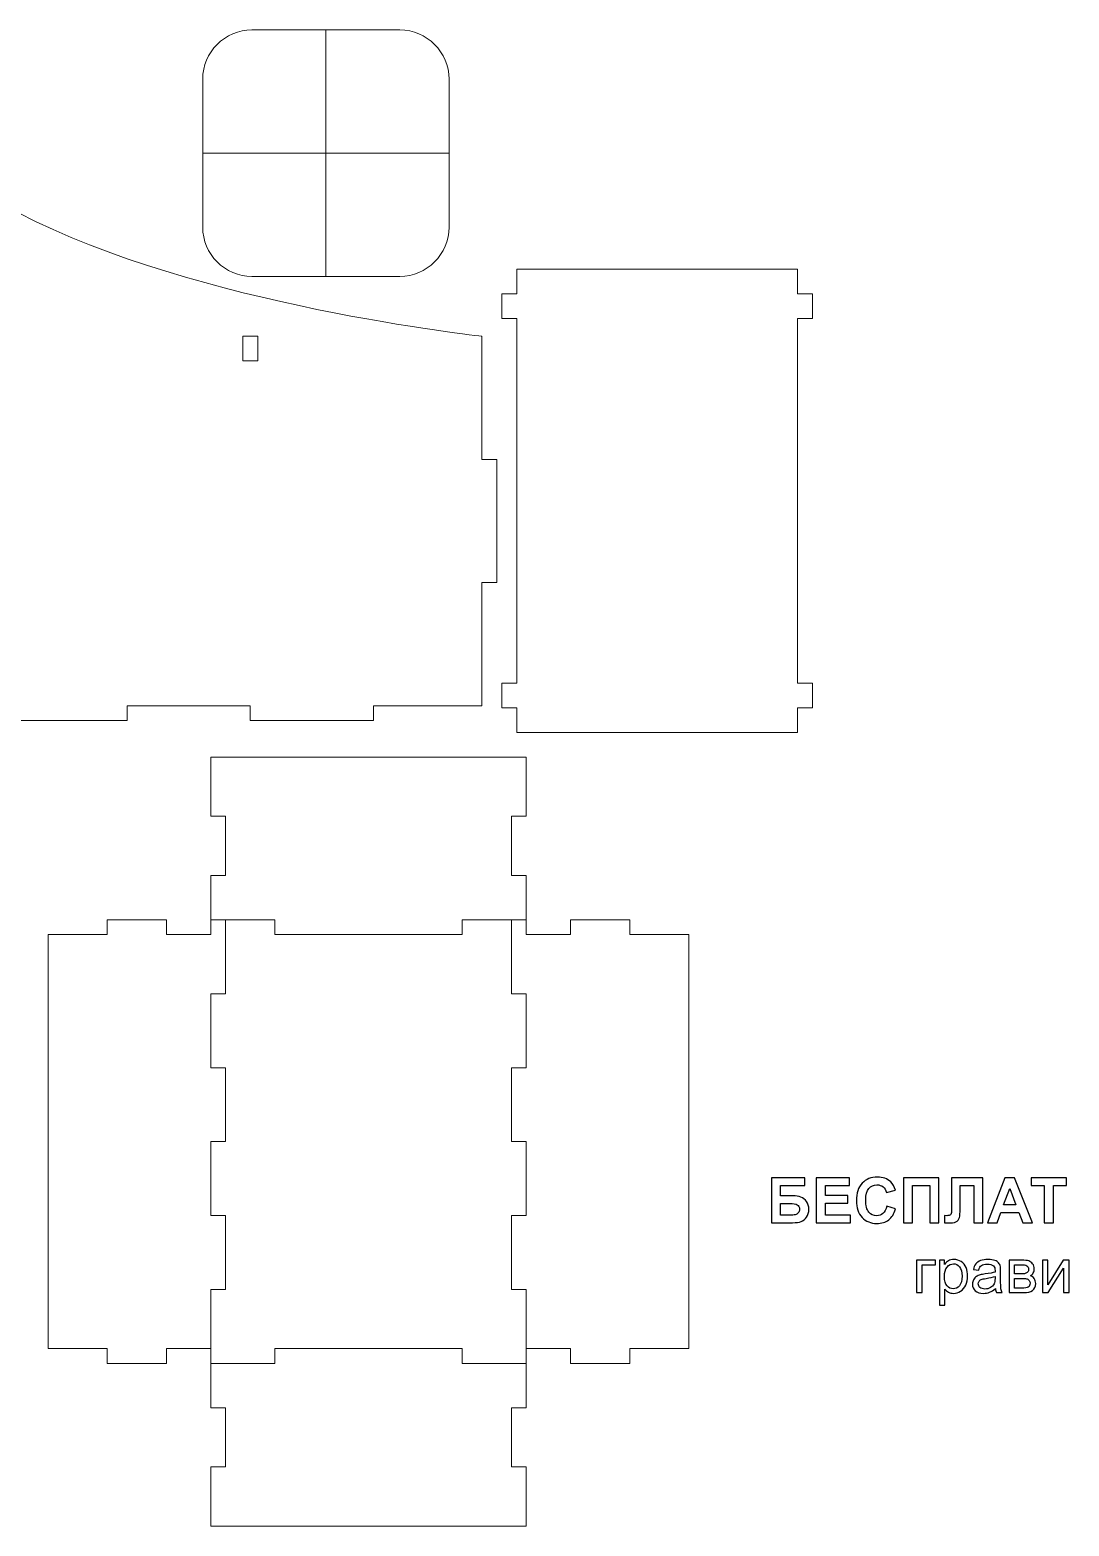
# Model space of a CAD drawing. Header units: centimetres. Extents: x 40 to 180, y 16 to 171.
# Drawn here: x 96.2 to 138.3, y 48.1 to 108.8 of the extents above; entities that cross this region are included whole.
import ezdxf

# ---------------------------------------------------------------- set-up
doc = ezdxf.new("R2010")
doc.units = ezdxf.units.CM
doc.header["$MEASUREMENT"] = 0
doc.layers.add('layer 1', color=7, linetype='Continuous')

msp = doc.modelspace()

# ---------------------------------------------------------------- linework, layer by layer
at = {"layer": 'layer 1', "color": 242, "lineweight": 20}
msp.add_lwpolyline([(104.81672, 95.33244), (105.41672, 95.33244), (105.41672, 96.33244), (104.81672, 96.33244), (104.81672, 95.33244)], close=True, dxfattribs=at)
for points, knots in [([(105.18418, 108.76091), (105.18418, 108.76091), (111.18419, 108.76091), (111.18419, 108.76091), (111.18419, 108.76091), (112.28419, 108.76091), (113.18419, 107.86091), (113.18419, 106.76091), (113.18419, 106.76091), (113.18419, 106.76091), (113.18419, 100.7609), (113.18419, 100.7609), (113.18419, 100.7609), (113.18419, 99.6609), (112.28419, 98.76091), (111.18419, 98.76091), (111.18419, 98.76091), (111.18419, 98.76091), (105.18418, 98.76091), (105.18418, 98.76091), (105.18418, 98.76091), (104.08418, 98.76091), (103.18419, 99.6609), (103.18419, 100.7609), (103.18419, 100.7609), (103.18419, 100.7609), (103.18419, 106.76091), (103.18419, 106.76091), (103.18419, 106.76091), (103.18419, 107.86091), (104.08418, 108.76091), (105.18418, 108.76091)], [0, 0, 0, 0, 0.11111111, 0.11111111, 0.11111111, 0.11111111, 0.22222222, 0.22222222, 0.22222222, 0.22222222, 0.33333333, 0.33333333, 0.33333333, 0.33333333, 0.44444444, 0.44444444, 0.44444444, 0.44444444, 0.55555556, 0.55555556, 0.55555556, 0.55555556, 0.66666667, 0.66666667, 0.66666667, 0.66666667, 0.77777778, 0.77777778, 0.77777778, 0.77777778, 1, 1, 1, 1]), ([(59.51672, 101.33244), (52.31268, 97.57123), (40.71674, 96.33246), (40.71674, 96.33246), (40.71674, 96.33246), (40.71674, 96.33246), (40.71674, 91.33242), (40.71674, 91.33242), (40.71674, 91.33242), (40.71674, 91.33242), (40.11674, 91.33244), (40.11674, 91.33244), (40.11674, 91.33244), (40.11674, 91.33244), (40.11672, 86.33242), (40.11672, 86.33242), (40.11672, 86.33242), (40.11672, 86.33242), (40.71674, 86.33242), (40.71674, 86.33242), (40.71674, 86.33242), (40.71674, 86.33242), (40.71672, 81.33266), (40.71672, 81.33266), (40.71672, 81.33266), (40.71672, 81.33266), (45.11672, 81.33266), (45.11672, 81.33266), (45.11672, 81.33266), (45.11672, 81.33266), (45.11672, 80.73242), (45.11672, 80.73242), (45.11672, 80.73242), (45.11672, 80.73242), (50.11672, 80.73242), (50.11672, 80.73242), (50.11672, 80.73242), (50.11672, 80.73242), (50.11672, 81.33266), (50.11672, 81.33266), (50.11672, 81.33266), (50.11672, 81.33266), (55.11672, 81.33244), (55.11672, 81.33244), (55.11672, 81.33244), (55.11672, 81.33244), (55.11672, 80.73242), (55.11672, 80.73242), (55.11672, 80.73242), (55.11672, 80.73242), (65.11674, 80.73242), (65.11674, 80.73242), (65.11674, 80.73242), (65.11674, 80.73242), (65.11674, 81.33266), (65.11674, 81.33266), (65.11674, 81.33266), (65.11674, 81.33266), (70.11674, 81.33266), (70.11674, 81.33266), (70.11674, 81.33266), (70.11674, 81.33266), (70.11674, 80.73242), (70.11674, 80.73242), (70.11674, 80.73242), (70.11674, 80.73242), (75.11672, 80.73242), (75.11672, 80.73242), (75.11672, 80.73242), (75.11672, 80.73242), (75.1167, 81.33266), (75.1167, 81.33266), (75.1167, 81.33266), (75.1167, 81.33266), (80.11672, 81.33266), (80.11672, 81.33266), (80.11672, 81.33266), (80.11672, 81.33266), (80.1167, 80.73242), (80.1167, 80.73242), (80.1167, 80.73242), (80.1167, 80.73242), (85.11672, 80.73242), (85.11672, 80.73242), (85.11672, 80.73242), (85.11672, 80.73242), (85.1167, 81.33266), (85.1167, 81.33266), (85.1167, 81.33266), (85.1167, 81.33266), (90.11672, 81.33266), (90.11672, 81.33266), (90.11672, 81.33266), (90.11672, 81.33266), (90.1167, 80.73242), (90.1167, 80.73242), (90.1167, 80.73242), (90.1167, 80.73242), (100.11672, 80.73242), (100.11672, 80.73242), (100.11672, 80.73242), (100.11672, 80.73242), (100.11672, 81.33266), (100.11672, 81.33266), (100.11672, 81.33266), (100.11672, 81.33266), (105.11672, 81.33266), (105.11672, 81.33266), (105.11672, 81.33266), (105.11672, 81.33266), (105.1167, 80.73242), (105.1167, 80.73242), (105.1167, 80.73242), (105.1167, 80.73242), (110.11674, 80.73242), (110.11674, 80.73242), (110.11674, 80.73242), (110.11674, 80.73242), (110.11672, 81.33266), (110.11672, 81.33266), (110.11672, 81.33266), (110.11672, 81.33266), (114.51672, 81.33266), (114.51672, 81.33266), (114.51672, 81.33266), (114.51672, 81.33266), (114.5167, 86.33242), (114.5167, 86.33242), (114.5167, 86.33242), (114.5167, 86.33242), (115.11674, 86.33242), (115.11674, 86.33242), (115.11674, 86.33242), (115.11674, 86.33242), (115.11674, 91.33244), (115.11674, 91.33244), (115.11674, 91.33244), (115.11674, 91.33244), (114.5167, 91.33242), (114.5167, 91.33242), (114.5167, 91.33242), (114.5167, 91.33242), (114.5167, 96.33246), (114.5167, 96.33246), (114.5167, 96.33246), (114.5167, 96.33246), (102.92118, 97.57367), (95.71643, 101.33258)], [0, 0, 0, 0, 0.02631579, 0.02631579, 0.02631579, 0.02631579, 0.05263158, 0.05263158, 0.05263158, 0.05263158, 0.07894737, 0.07894737, 0.07894737, 0.07894737, 0.10526316, 0.10526316, 0.10526316, 0.10526316, 0.13157895, 0.13157895, 0.13157895, 0.13157895, 0.15789474, 0.15789474, 0.15789474, 0.15789474, 0.18421053, 0.18421053, 0.18421053, 0.18421053, 0.21052632, 0.21052632, 0.21052632, 0.21052632, 0.23684211, 0.23684211, 0.23684211, 0.23684211, 0.26315789, 0.26315789, 0.26315789, 0.26315789, 0.28947368, 0.28947368, 0.28947368, 0.28947368, 0.31578947, 0.31578947, 0.31578947, 0.31578947, 0.34210526, 0.34210526, 0.34210526, 0.34210526, 0.36842105, 0.36842105, 0.36842105, 0.36842105, 0.39473684, 0.39473684, 0.39473684, 0.39473684, 0.42105263, 0.42105263, 0.42105263, 0.42105263, 0.44736842, 0.44736842, 0.44736842, 0.44736842, 0.47368421, 0.47368421, 0.47368421, 0.47368421, 0.5, 0.5, 0.5, 0.5, 0.52631579, 0.52631579, 0.52631579, 0.52631579, 0.55263158, 0.55263158, 0.55263158, 0.55263158, 0.57894737, 0.57894737, 0.57894737, 0.57894737, 0.60526316, 0.60526316, 0.60526316, 0.60526316, 0.63157895, 0.63157895, 0.63157895, 0.63157895, 0.65789474, 0.65789474, 0.65789474, 0.65789474, 0.68421053, 0.68421053, 0.68421053, 0.68421053, 0.71052632, 0.71052632, 0.71052632, 0.71052632, 0.73684211, 0.73684211, 0.73684211, 0.73684211, 0.76315789, 0.76315789, 0.76315789, 0.76315789, 0.78947368, 0.78947368, 0.78947368, 0.78947368, 0.81578947, 0.81578947, 0.81578947, 0.81578947, 0.84210526, 0.84210526, 0.84210526, 0.84210526, 0.86842105, 0.86842105, 0.86842105, 0.86842105, 0.89473684, 0.89473684, 0.89473684, 0.89473684, 0.92105263, 0.92105263, 0.92105263, 0.92105263, 0.94736842, 0.94736842, 0.94736842, 0.94736842, 1, 1, 1, 1]), ([(115.92844, 80.25395), (115.92844, 80.25395), (115.92844, 80.25395), (115.92844, 80.25395), (115.92844, 80.25395), (115.92844, 80.25395), (115.92846, 81.25399), (115.92846, 81.25399), (115.92846, 81.25399), (115.92846, 81.25399), (115.32844, 81.25399), (115.32844, 81.25399), (115.32844, 81.25399), (115.32844, 81.25399), (115.32844, 81.25399), (115.32844, 81.25399), (115.32844, 81.25399), (115.32844, 81.25399), (115.32844, 81.25399), (115.32844, 81.25399), (115.32844, 81.25399), (115.32844, 81.25399), (115.32844, 82.25399), (115.32844, 82.25399), (115.32844, 82.25399), (115.32844, 82.25399), (115.33844, 82.25399), (115.33844, 82.25399), (115.33844, 82.25399), (115.33844, 82.25399), (115.92846, 82.25399), (115.92846, 82.25399), (115.92846, 82.25399), (115.92846, 82.25399), (115.92846, 82.25399), (115.92846, 82.25399), (115.92846, 82.25399), (115.92846, 82.25399), (115.92846, 97.05397), (115.92846, 97.05397), (115.92846, 97.05397), (115.92846, 97.05397), (115.32844, 97.05397), (115.32844, 97.05397), (115.32844, 97.05397), (115.32844, 97.05397), (115.32844, 97.06397), (115.32844, 97.06397), (115.32844, 97.06397), (115.32844, 97.06397), (115.32844, 98.05397), (115.32844, 98.05397), (115.32844, 98.05397), (115.32844, 98.05397), (115.33844, 98.05397), (115.33844, 98.05397), (115.33844, 98.05397), (115.33844, 98.05397), (115.92846, 98.05397), (115.92846, 98.05397), (115.92846, 98.05397), (115.92846, 98.05397), (115.92846, 99.05395), (115.92846, 99.05395), (115.92846, 99.05395), (115.92846, 99.05395), (115.92846, 99.05397), (115.92846, 99.05397), (115.92846, 99.05397), (115.92846, 99.05397), (115.92846, 99.05395), (115.92846, 99.05395), (115.92846, 99.05395), (115.92846, 99.05395), (115.93846, 99.05395), (115.93846, 99.05395), (115.93846, 99.05395), (115.93846, 99.05395), (127.32858, 99.05395), (127.32858, 99.05395), (127.32858, 99.05395), (127.32858, 99.05395), (127.32858, 99.05395), (127.32858, 99.05395), (127.32858, 99.05395), (127.32858, 99.05395), (127.32858, 98.06397), (127.32858, 98.06397), (127.32858, 98.06397), (127.32858, 98.06397), (127.32858, 98.05397), (127.32858, 98.05397), (127.32858, 98.05397), (127.32858, 98.05397), (127.32858, 98.05397), (127.32858, 98.05397), (127.32858, 98.05397), (127.32858, 98.05397), (127.92846, 98.05397), (127.92846, 98.05397), (127.92846, 98.05397), (127.92846, 98.05397), (127.92846, 97.05397), (127.92846, 97.05397), (127.92846, 97.05397), (127.92846, 97.05397), (127.33858, 97.05397), (127.33858, 97.05397), (127.33858, 97.05397), (127.33858, 97.05397), (127.32858, 97.05397), (127.32858, 97.05397), (127.32858, 97.05397), (127.32858, 97.05397), (127.32858, 97.05397), (127.32858, 97.05397), (127.32858, 97.05397), (127.32858, 97.05397), (127.32858, 82.26399), (127.32858, 82.26399), (127.32858, 82.26399), (127.32858, 82.26399), (127.32858, 82.25399), (127.32858, 82.25399), (127.32858, 82.25399), (127.32858, 82.25399), (127.32858, 82.25399), (127.32858, 82.25399), (127.32858, 82.25399), (127.32858, 82.25399), (127.32858, 82.25399), (127.32858, 82.25399), (127.32858, 82.25399), (127.32858, 82.25399), (127.92846, 82.25399), (127.92846, 82.25399), (127.92846, 82.25399), (127.92846, 82.25399), (127.92846, 81.25399), (127.92846, 81.25399), (127.92846, 81.25399), (127.92846, 81.25399), (127.92846, 81.25399), (127.92846, 81.25399), (127.92846, 81.25399), (127.92846, 81.25399), (127.33858, 81.25399), (127.33858, 81.25399), (127.33858, 81.25399), (127.33858, 81.25399), (127.32858, 81.25399), (127.32858, 81.25399), (127.32858, 81.25399), (127.32858, 81.25399), (127.32858, 81.25399), (127.32858, 81.25399), (127.32858, 81.25399), (127.32858, 81.25399), (127.32858, 80.25395), (127.32858, 80.25395), (127.32858, 80.25395), (127.32858, 80.25395), (115.92846, 80.25395), (115.92846, 80.25395), (115.92846, 80.25395), (115.92846, 80.25395), (115.92844, 80.25395), (115.92844, 80.25395)], [0, 0, 0, 0, 0.02325581, 0.02325581, 0.02325581, 0.02325581, 0.04651163, 0.04651163, 0.04651163, 0.04651163, 0.06976744, 0.06976744, 0.06976744, 0.06976744, 0.09302326, 0.09302326, 0.09302326, 0.09302326, 0.11627907, 0.11627907, 0.11627907, 0.11627907, 0.13953488, 0.13953488, 0.13953488, 0.13953488, 0.1627907, 0.1627907, 0.1627907, 0.1627907, 0.18604651, 0.18604651, 0.18604651, 0.18604651, 0.20930233, 0.20930233, 0.20930233, 0.20930233, 0.23255814, 0.23255814, 0.23255814, 0.23255814, 0.25581395, 0.25581395, 0.25581395, 0.25581395, 0.27906977, 0.27906977, 0.27906977, 0.27906977, 0.30232558, 0.30232558, 0.30232558, 0.30232558, 0.3255814, 0.3255814, 0.3255814, 0.3255814, 0.34883721, 0.34883721, 0.34883721, 0.34883721, 0.37209302, 0.37209302, 0.37209302, 0.37209302, 0.39534884, 0.39534884, 0.39534884, 0.39534884, 0.41860465, 0.41860465, 0.41860465, 0.41860465, 0.44186047, 0.44186047, 0.44186047, 0.44186047, 0.46511628, 0.46511628, 0.46511628, 0.46511628, 0.48837209, 0.48837209, 0.48837209, 0.48837209, 0.51162791, 0.51162791, 0.51162791, 0.51162791, 0.53488372, 0.53488372, 0.53488372, 0.53488372, 0.55813953, 0.55813953, 0.55813953, 0.55813953, 0.58139535, 0.58139535, 0.58139535, 0.58139535, 0.60465116, 0.60465116, 0.60465116, 0.60465116, 0.62790698, 0.62790698, 0.62790698, 0.62790698, 0.65116279, 0.65116279, 0.65116279, 0.65116279, 0.6744186, 0.6744186, 0.6744186, 0.6744186, 0.69767442, 0.69767442, 0.69767442, 0.69767442, 0.72093023, 0.72093023, 0.72093023, 0.72093023, 0.74418605, 0.74418605, 0.74418605, 0.74418605, 0.76744186, 0.76744186, 0.76744186, 0.76744186, 0.79069767, 0.79069767, 0.79069767, 0.79069767, 0.81395349, 0.81395349, 0.81395349, 0.81395349, 0.8372093, 0.8372093, 0.8372093, 0.8372093, 0.86046512, 0.86046512, 0.86046512, 0.86046512, 0.88372093, 0.88372093, 0.88372093, 0.88372093, 0.90697674, 0.90697674, 0.90697674, 0.90697674, 0.93023256, 0.93023256, 0.93023256, 0.93023256, 0.95348837, 0.95348837, 0.95348837, 0.95348837, 1, 1, 1, 1]), ([(116.31337, 55.25021), (116.31337, 55.25021), (118.11335, 55.25021), (118.11335, 55.25021), (118.11335, 55.25021), (118.11335, 55.25021), (118.11335, 54.65017), (118.11335, 54.65017), (118.11335, 54.65017), (118.11335, 54.65017), (120.51337, 54.65017), (120.51337, 54.65017), (120.51337, 54.65017), (120.51337, 54.65017), (120.51335, 55.25021), (120.51335, 55.25021), (120.51335, 55.25021), (120.51335, 55.25021), (122.91337, 55.25021), (122.91337, 55.25021), (122.91337, 55.25021), (122.91337, 55.25021), (122.91335, 72.05019), (122.91335, 72.05019), (122.91335, 72.05019), (122.91335, 72.05019), (120.51335, 72.05019), (120.51335, 72.05019), (120.51335, 72.05019), (120.51335, 72.05019), (120.51337, 72.65021), (120.51337, 72.65021), (120.51337, 72.65021), (120.51337, 72.65021), (118.11335, 72.65021), (118.11335, 72.65021), (118.11335, 72.65021), (118.11335, 72.65021), (118.11335, 72.05019), (118.11335, 72.05019), (118.11335, 72.05019), (118.11335, 72.05019), (116.31337, 72.05019), (116.31337, 72.05019), (116.31337, 72.05019), (116.31337, 72.05019), (116.31339, 74.45019), (116.31339, 74.45019), (116.31339, 74.45019), (116.31339, 74.45019), (115.71335, 74.45017), (115.71335, 74.45017), (115.71335, 74.45017), (115.71335, 74.45017), (115.71335, 76.85019), (115.71335, 76.85019), (115.71335, 76.85019), (115.71335, 76.85019), (116.31339, 76.85019), (116.31339, 76.85019), (116.31339, 76.85019), (116.31339, 76.85019), (116.31339, 79.25019), (116.31339, 79.25019), (116.31339, 79.25019), (116.31339, 79.25019), (103.51335, 79.25017), (103.51335, 79.25017), (103.51335, 79.25017), (103.51335, 79.25017), (103.51335, 76.85019), (103.51335, 76.85019), (103.51335, 76.85019), (103.51335, 76.85019), (104.11339, 76.85019), (104.11339, 76.85019), (104.11339, 76.85019), (104.11339, 76.85019), (104.11339, 74.45017), (104.11339, 74.45017), (104.11339, 74.45017), (104.11339, 74.45017), (103.51335, 74.45019), (103.51335, 74.45019), (103.51335, 74.45019), (103.51335, 74.45019), (103.51337, 72.05019), (103.51337, 72.05019), (103.51337, 72.05019), (103.51337, 72.05019), (101.71335, 72.05019), (101.71335, 72.05019), (101.71335, 72.05019), (101.71335, 72.05019), (101.71337, 72.65021), (101.71337, 72.65021), (101.71337, 72.65021), (101.71337, 72.65021), (99.31339, 72.65021), (99.31339, 72.65021), (99.31339, 72.65021), (99.31339, 72.65021), (99.31339, 72.05019), (99.31339, 72.05019), (99.31339, 72.05019), (99.31339, 72.05019), (96.91339, 72.05019), (96.91339, 72.05019), (96.91339, 72.05019), (96.91339, 72.05019), (96.91337, 55.25021), (96.91337, 55.25021), (96.91337, 55.25021), (96.91337, 55.25021), (99.31339, 55.25021), (99.31339, 55.25021), (99.31339, 55.25021), (99.31339, 55.25021), (99.31337, 54.65017), (99.31337, 54.65017), (99.31337, 54.65017), (99.31337, 54.65017), (101.71335, 54.65017), (101.71335, 54.65017), (101.71335, 54.65017), (101.71335, 54.65017), (101.71335, 55.25021), (101.71335, 55.25021), (101.71335, 55.25021), (101.71335, 55.25021), (103.51337, 55.25021), (103.51337, 55.25021)], [0, 0, 0, 0, 0.02941176, 0.02941176, 0.02941176, 0.02941176, 0.05882353, 0.05882353, 0.05882353, 0.05882353, 0.08823529, 0.08823529, 0.08823529, 0.08823529, 0.11764706, 0.11764706, 0.11764706, 0.11764706, 0.14705882, 0.14705882, 0.14705882, 0.14705882, 0.17647059, 0.17647059, 0.17647059, 0.17647059, 0.20588235, 0.20588235, 0.20588235, 0.20588235, 0.23529412, 0.23529412, 0.23529412, 0.23529412, 0.26470588, 0.26470588, 0.26470588, 0.26470588, 0.29411765, 0.29411765, 0.29411765, 0.29411765, 0.32352941, 0.32352941, 0.32352941, 0.32352941, 0.35294118, 0.35294118, 0.35294118, 0.35294118, 0.38235294, 0.38235294, 0.38235294, 0.38235294, 0.41176471, 0.41176471, 0.41176471, 0.41176471, 0.44117647, 0.44117647, 0.44117647, 0.44117647, 0.47058824, 0.47058824, 0.47058824, 0.47058824, 0.5, 0.5, 0.5, 0.5, 0.52941176, 0.52941176, 0.52941176, 0.52941176, 0.55882353, 0.55882353, 0.55882353, 0.55882353, 0.58823529, 0.58823529, 0.58823529, 0.58823529, 0.61764706, 0.61764706, 0.61764706, 0.61764706, 0.64705882, 0.64705882, 0.64705882, 0.64705882, 0.67647059, 0.67647059, 0.67647059, 0.67647059, 0.70588235, 0.70588235, 0.70588235, 0.70588235, 0.73529412, 0.73529412, 0.73529412, 0.73529412, 0.76470588, 0.76470588, 0.76470588, 0.76470588, 0.79411765, 0.79411765, 0.79411765, 0.79411765, 0.82352941, 0.82352941, 0.82352941, 0.82352941, 0.85294118, 0.85294118, 0.85294118, 0.85294118, 0.88235294, 0.88235294, 0.88235294, 0.88235294, 0.91176471, 0.91176471, 0.91176471, 0.91176471, 0.94117647, 0.94117647, 0.94117647, 0.94117647, 1, 1, 1, 1]), ([(103.51335, 72.65019), (103.51335, 72.65019), (106.11335, 72.65021), (106.11335, 72.65021), (106.11335, 72.65021), (106.11335, 72.65021), (106.11335, 72.05019), (106.11335, 72.05019), (106.11335, 72.05019), (106.11335, 72.05019), (113.71335, 72.05019), (113.71335, 72.05019), (113.71335, 72.05019), (113.71335, 72.05019), (113.71337, 72.65021), (113.71337, 72.65021), (113.71337, 72.65021), (113.71337, 72.65021), (116.31339, 72.65019), (116.31339, 72.65019)], [0, 0, 0, 0, 0.16666667, 0.16666667, 0.16666667, 0.16666667, 0.33333333, 0.33333333, 0.33333333, 0.33333333, 0.5, 0.5, 0.5, 0.5, 0.66666667, 0.66666667, 0.66666667, 0.66666667, 1, 1, 1, 1]), ([(115.71337, 72.65019), (115.71337, 72.65019), (115.71335, 72.05019), (115.71335, 72.05019), (115.71335, 72.05019), (115.71335, 72.05019), (115.71335, 69.65019), (115.71335, 69.65019), (115.71335, 69.65019), (115.71335, 69.65019), (116.31339, 69.65019), (116.31339, 69.65019), (116.31339, 69.65019), (116.31339, 69.65019), (116.31339, 66.65017), (116.31339, 66.65017), (116.31339, 66.65017), (116.31339, 66.65017), (115.71335, 66.65017), (115.71335, 66.65017), (115.71335, 66.65017), (115.71335, 66.65017), (115.71335, 63.65017), (115.71335, 63.65017), (115.71335, 63.65017), (115.71335, 63.65017), (116.31339, 63.65019), (116.31339, 63.65019), (116.31339, 63.65019), (116.31339, 63.65019), (116.31339, 60.65021), (116.31339, 60.65021), (116.31339, 60.65021), (116.31339, 60.65021), (115.71335, 60.65021), (115.71335, 60.65021), (115.71335, 60.65021), (115.71335, 60.65021), (115.71335, 57.65021), (115.71335, 57.65021), (115.71335, 57.65021), (115.71335, 57.65021), (116.31339, 57.65021), (116.31339, 57.65021), (116.31339, 57.65021), (116.31339, 57.65021), (116.31339, 52.85021), (116.31339, 52.85021), (116.31339, 52.85021), (116.31339, 52.85021), (115.71335, 52.85021), (115.71335, 52.85021), (115.71335, 52.85021), (115.71335, 52.85021), (115.71335, 50.45021), (115.71335, 50.45021), (115.71335, 50.45021), (115.71335, 50.45021), (116.31339, 50.45021), (116.31339, 50.45021), (116.31339, 50.45021), (116.31339, 50.45021), (116.31339, 48.05021), (116.31339, 48.05021), (116.31339, 48.05021), (116.31339, 48.05021), (103.51335, 48.05019), (103.51335, 48.05019), (103.51335, 48.05019), (103.51335, 48.05019), (103.51335, 50.45021), (103.51335, 50.45021), (103.51335, 50.45021), (103.51335, 50.45021), (104.11339, 50.45019), (104.11339, 50.45019), (104.11339, 50.45019), (104.11339, 50.45019), (104.11339, 52.85021), (104.11339, 52.85021), (104.11339, 52.85021), (104.11339, 52.85021), (103.51335, 52.85019), (103.51335, 52.85019), (103.51335, 52.85019), (103.51335, 52.85019), (103.51335, 57.65021), (103.51335, 57.65021), (103.51335, 57.65021), (103.51335, 57.65021), (104.11339, 57.65019), (104.11339, 57.65019), (104.11339, 57.65019), (104.11339, 57.65019), (104.11339, 60.65021), (104.11339, 60.65021), (104.11339, 60.65021), (104.11339, 60.65021), (103.51335, 60.65019), (103.51335, 60.65019), (103.51335, 60.65019), (103.51335, 60.65019), (103.51335, 63.65017), (103.51335, 63.65017), (103.51335, 63.65017), (103.51335, 63.65017), (104.11339, 63.65017), (104.11339, 63.65017), (104.11339, 63.65017), (104.11339, 63.65017), (104.11339, 66.65017), (104.11339, 66.65017), (104.11339, 66.65017), (104.11339, 66.65017), (103.51335, 66.65017), (103.51335, 66.65017), (103.51335, 66.65017), (103.51335, 66.65017), (103.51335, 69.65019), (103.51335, 69.65019), (103.51335, 69.65019), (103.51335, 69.65019), (104.11339, 69.65019), (104.11339, 69.65019), (104.11339, 69.65019), (104.11339, 69.65019), (104.11339, 72.05019), (104.11339, 72.05019), (104.11339, 72.05019), (104.11339, 72.05019), (104.11337, 72.65019), (104.11337, 72.65019)], [0, 0, 0, 0, 0.02941176, 0.02941176, 0.02941176, 0.02941176, 0.05882353, 0.05882353, 0.05882353, 0.05882353, 0.08823529, 0.08823529, 0.08823529, 0.08823529, 0.11764706, 0.11764706, 0.11764706, 0.11764706, 0.14705882, 0.14705882, 0.14705882, 0.14705882, 0.17647059, 0.17647059, 0.17647059, 0.17647059, 0.20588235, 0.20588235, 0.20588235, 0.20588235, 0.23529412, 0.23529412, 0.23529412, 0.23529412, 0.26470588, 0.26470588, 0.26470588, 0.26470588, 0.29411765, 0.29411765, 0.29411765, 0.29411765, 0.32352941, 0.32352941, 0.32352941, 0.32352941, 0.35294118, 0.35294118, 0.35294118, 0.35294118, 0.38235294, 0.38235294, 0.38235294, 0.38235294, 0.41176471, 0.41176471, 0.41176471, 0.41176471, 0.44117647, 0.44117647, 0.44117647, 0.44117647, 0.47058824, 0.47058824, 0.47058824, 0.47058824, 0.5, 0.5, 0.5, 0.5, 0.52941176, 0.52941176, 0.52941176, 0.52941176, 0.55882353, 0.55882353, 0.55882353, 0.55882353, 0.58823529, 0.58823529, 0.58823529, 0.58823529, 0.61764706, 0.61764706, 0.61764706, 0.61764706, 0.64705882, 0.64705882, 0.64705882, 0.64705882, 0.67647059, 0.67647059, 0.67647059, 0.67647059, 0.70588235, 0.70588235, 0.70588235, 0.70588235, 0.73529412, 0.73529412, 0.73529412, 0.73529412, 0.76470588, 0.76470588, 0.76470588, 0.76470588, 0.79411765, 0.79411765, 0.79411765, 0.79411765, 0.82352941, 0.82352941, 0.82352941, 0.82352941, 0.85294118, 0.85294118, 0.85294118, 0.85294118, 0.88235294, 0.88235294, 0.88235294, 0.88235294, 0.91176471, 0.91176471, 0.91176471, 0.91176471, 0.94117647, 0.94117647, 0.94117647, 0.94117647, 1, 1, 1, 1]), ([(103.51335, 54.65017), (103.51335, 54.65017), (106.11337, 54.65017), (106.11337, 54.65017), (106.11337, 54.65017), (106.11337, 54.65017), (106.11335, 55.25021), (106.11335, 55.25021), (106.11335, 55.25021), (106.11335, 55.25021), (113.71337, 55.25021), (113.71337, 55.25021), (113.71337, 55.25021), (113.71337, 55.25021), (113.71335, 54.65017), (113.71335, 54.65017), (113.71335, 54.65017), (113.71335, 54.65017), (116.31339, 54.65017), (116.31339, 54.65017)], [0, 0, 0, 0, 0.16666667, 0.16666667, 0.16666667, 0.16666667, 0.33333333, 0.33333333, 0.33333333, 0.33333333, 0.5, 0.5, 0.5, 0.5, 0.66666667, 0.66666667, 0.66666667, 0.66666667, 1, 1, 1, 1])]:
    msp.add_open_spline(points, degree=3, knots=knots, dxfattribs=at)
for points in [[(108.18419, 108.76091), (108.18419, 108.76091), (108.18419, 98.76091), (108.18419, 98.76091)], [(113.18419, 103.76091), (113.18419, 103.76091), (103.18419, 103.76091), (103.18419, 103.76091)]]:
    msp.add_open_spline(points, degree=3, dxfattribs=at)
at = {"layer": 'layer 1', "color": 155}
for points, knots in [([(126.26699, 62.17829), (126.26699, 62.17829), (127.62589, 62.17829), (127.62589, 62.17829), (127.62589, 62.17829), (127.62589, 62.17829), (127.62589, 61.87095), (127.62589, 61.87095), (127.62589, 61.87095), (127.62589, 61.87095), (126.63529, 61.87095), (126.63529, 61.87095), (126.63529, 61.87095), (126.63529, 61.87095), (126.63529, 61.44931), (126.63529, 61.44931), (126.63529, 61.44931), (126.63529, 61.44931), (127.12593, 61.44931), (127.12593, 61.44931), (127.12593, 61.44931), (127.26098, 61.44931), (127.37358, 61.4328), (127.46248, 61.39978), (127.46248, 61.39978), (127.55181, 61.36676), (127.62801, 61.3058), (127.69108, 61.21648), (127.69108, 61.21648), (127.75416, 61.12758), (127.78591, 61.02301), (127.78591, 60.90321), (127.78591, 60.90321), (127.78591, 60.78044), (127.75416, 60.67503), (127.69024, 60.5874), (127.69024, 60.5874), (127.62674, 60.5002), (127.55435, 60.44008), (127.47264, 60.40791), (127.47264, 60.40791), (127.39136, 60.37574), (127.27537, 60.35965), (127.12509, 60.35965), (127.12509, 60.35965), (127.12509, 60.35965), (126.26699, 60.35965), (126.26699, 60.35965), (126.26699, 60.35965), (126.26699, 60.35965), (126.26699, 62.17829), (126.26699, 62.17829)], [0, 0, 0, 0, 0.07142857, 0.07142857, 0.07142857, 0.07142857, 0.14285714, 0.14285714, 0.14285714, 0.14285714, 0.21428571, 0.21428571, 0.21428571, 0.21428571, 0.28571429, 0.28571429, 0.28571429, 0.28571429, 0.35714286, 0.35714286, 0.35714286, 0.35714286, 0.42857143, 0.42857143, 0.42857143, 0.42857143, 0.5, 0.5, 0.5, 0.5, 0.57142857, 0.57142857, 0.57142857, 0.57142857, 0.64285714, 0.64285714, 0.64285714, 0.64285714, 0.71428571, 0.71428571, 0.71428571, 0.71428571, 0.78571429, 0.78571429, 0.78571429, 0.78571429, 0.85714286, 0.85714286, 0.85714286, 0.85714286, 1, 1, 1, 1]), ([(128.08521, 60.35965), (128.08521, 60.35965), (128.08521, 62.17829), (128.08521, 62.17829), (128.08521, 62.17829), (128.08521, 62.17829), (129.43141, 62.17829), (129.43141, 62.17829), (129.43141, 62.17829), (129.43141, 62.17829), (129.43141, 61.87095), (129.43141, 61.87095), (129.43141, 61.87095), (129.43141, 61.87095), (128.45351, 61.87095), (128.45351, 61.87095), (128.45351, 61.87095), (128.45351, 61.87095), (128.45351, 61.46709), (128.45351, 61.46709), (128.45351, 61.46709), (128.45351, 61.46709), (129.36283, 61.46709), (129.36283, 61.46709), (129.36283, 61.46709), (129.36283, 61.46709), (129.36283, 61.15975), (129.36283, 61.15975), (129.36283, 61.15975), (129.36283, 61.15975), (128.45351, 61.15975), (128.45351, 61.15975), (128.45351, 61.15975), (128.45351, 61.15975), (128.45351, 60.66699), (128.45351, 60.66699), (128.45351, 60.66699), (128.45351, 60.66699), (129.46697, 60.66699), (129.46697, 60.66699), (129.46697, 60.66699), (129.46697, 60.66699), (129.46697, 60.35965), (129.46697, 60.35965), (129.46697, 60.35965), (129.46697, 60.35965), (128.08521, 60.35965), (128.08521, 60.35965)], [0, 0, 0, 0, 0.07692308, 0.07692308, 0.07692308, 0.07692308, 0.15384615, 0.15384615, 0.15384615, 0.15384615, 0.23076923, 0.23076923, 0.23076923, 0.23076923, 0.30769231, 0.30769231, 0.30769231, 0.30769231, 0.38461538, 0.38461538, 0.38461538, 0.38461538, 0.46153846, 0.46153846, 0.46153846, 0.46153846, 0.53846154, 0.53846154, 0.53846154, 0.53846154, 0.61538462, 0.61538462, 0.61538462, 0.61538462, 0.69230769, 0.69230769, 0.69230769, 0.69230769, 0.76923077, 0.76923077, 0.76923077, 0.76923077, 0.84615385, 0.84615385, 0.84615385, 0.84615385, 1, 1, 1, 1]), ([(130.94271, 61.03021), (130.94271, 61.03021), (131.29831, 60.92099), (131.29831, 60.92099), (131.29831, 60.92099), (131.2437, 60.72075), (131.15268, 60.57216), (131.02568, 60.4748), (131.02568, 60.4748), (130.89868, 60.37785), (130.73782, 60.32917), (130.54266, 60.32917), (130.54266, 60.32917), (130.30094, 60.32917), (130.10239, 60.41172), (129.94661, 60.57682), (129.94661, 60.57682), (129.79124, 60.74192), (129.71335, 60.96756), (129.71335, 61.25415), (129.71335, 61.25415), (129.71335, 61.55684), (129.79167, 61.79221), (129.94788, 61.95985), (129.94788, 61.95985), (130.10409, 62.12749), (130.30983, 62.21131), (130.56467, 62.21131), (130.56467, 62.21131), (130.78735, 62.21131), (130.96811, 62.14527), (131.10696, 62.01361), (131.10696, 62.01361), (131.18994, 61.93572), (131.25174, 61.82396), (131.29323, 61.67791), (131.29323, 61.67791), (131.29323, 61.67791), (130.93001, 61.59155), (130.93001, 61.59155), (130.93001, 61.59155), (130.90842, 61.68553), (130.86355, 61.76004), (130.79539, 61.81465), (130.79539, 61.81465), (130.72681, 61.86926), (130.64384, 61.89635), (130.54647, 61.89635), (130.54647, 61.89635), (130.41143, 61.89635), (130.30178, 61.84809), (130.21796, 61.75115), (130.21796, 61.75115), (130.13372, 61.65463), (130.09181, 61.49799), (130.09181, 61.28125), (130.09181, 61.28125), (130.09181, 61.0518), (130.1333, 60.88797), (130.21585, 60.7906), (130.21585, 60.7906), (130.29882, 60.69281), (130.40635, 60.64413), (130.53885, 60.64413), (130.53885, 60.64413), (130.63664, 60.64413), (130.72088, 60.67503), (130.79116, 60.73726), (130.79116, 60.73726), (130.86143, 60.79949), (130.91223, 60.89686), (130.94271, 61.03021)], [0, 0, 0, 0, 0.05263158, 0.05263158, 0.05263158, 0.05263158, 0.10526316, 0.10526316, 0.10526316, 0.10526316, 0.15789474, 0.15789474, 0.15789474, 0.15789474, 0.21052632, 0.21052632, 0.21052632, 0.21052632, 0.26315789, 0.26315789, 0.26315789, 0.26315789, 0.31578947, 0.31578947, 0.31578947, 0.31578947, 0.36842105, 0.36842105, 0.36842105, 0.36842105, 0.42105263, 0.42105263, 0.42105263, 0.42105263, 0.47368421, 0.47368421, 0.47368421, 0.47368421, 0.52631579, 0.52631579, 0.52631579, 0.52631579, 0.57894737, 0.57894737, 0.57894737, 0.57894737, 0.63157895, 0.63157895, 0.63157895, 0.63157895, 0.68421053, 0.68421053, 0.68421053, 0.68421053, 0.73684211, 0.73684211, 0.73684211, 0.73684211, 0.78947368, 0.78947368, 0.78947368, 0.78947368, 0.84210526, 0.84210526, 0.84210526, 0.84210526, 0.89473684, 0.89473684, 0.89473684, 0.89473684, 1, 1, 1, 1]), ([(131.61877, 62.17829), (131.61877, 62.17829), (133.06403, 62.17829), (133.06403, 62.17829), (133.06403, 62.17829), (133.06403, 62.17829), (133.06403, 60.35965), (133.06403, 60.35965), (133.06403, 60.35965), (133.06403, 60.35965), (132.69573, 60.35965), (132.69573, 60.35965), (132.69573, 60.35965), (132.69573, 60.35965), (132.69573, 61.87095), (132.69573, 61.87095), (132.69573, 61.87095), (132.69573, 61.87095), (131.98707, 61.87095), (131.98707, 61.87095), (131.98707, 61.87095), (131.98707, 61.87095), (131.98707, 60.35965), (131.98707, 60.35965), (131.98707, 60.35965), (131.98707, 60.35965), (131.61877, 60.35965), (131.61877, 60.35965), (131.61877, 60.35965), (131.61877, 60.35965), (131.61877, 62.17829), (131.61877, 62.17829)], [0, 0, 0, 0, 0.11111111, 0.11111111, 0.11111111, 0.11111111, 0.22222222, 0.22222222, 0.22222222, 0.22222222, 0.33333333, 0.33333333, 0.33333333, 0.33333333, 0.44444444, 0.44444444, 0.44444444, 0.44444444, 0.55555556, 0.55555556, 0.55555556, 0.55555556, 0.66666667, 0.66666667, 0.66666667, 0.66666667, 0.77777778, 0.77777778, 0.77777778, 0.77777778, 1, 1, 1, 1]), ([(133.57034, 62.17829), (133.57034, 62.17829), (134.84415, 62.17829), (134.84415, 62.17829), (134.84415, 62.17829), (134.84415, 62.17829), (134.84415, 60.35965), (134.84415, 60.35965), (134.84415, 60.35965), (134.84415, 60.35965), (134.47585, 60.35965), (134.47585, 60.35965), (134.47585, 60.35965), (134.47585, 60.35965), (134.47585, 61.87095), (134.47585, 61.87095), (134.47585, 61.87095), (134.47585, 61.87095), (133.92975, 61.87095), (133.92975, 61.87095), (133.92975, 61.87095), (133.92975, 61.87095), (133.92975, 61.09456), (133.92975, 61.09456), (133.92975, 61.09456), (133.92975, 60.87231), (133.92213, 60.71694), (133.90731, 60.62931), (133.90731, 60.62931), (133.8925, 60.54126), (133.85651, 60.47226), (133.79894, 60.42315), (133.79894, 60.42315), (133.74137, 60.37404), (133.65162, 60.34949), (133.52928, 60.34949), (133.52928, 60.34949), (133.4861, 60.34949), (133.4082, 60.35372), (133.29475, 60.36177), (133.29475, 60.36177), (133.29475, 60.36177), (133.29475, 60.64667), (133.29475, 60.64667), (133.29475, 60.64667), (133.29475, 60.64667), (133.37688, 60.6454), (133.37688, 60.6454), (133.37688, 60.6454), (133.4535, 60.6454), (133.50557, 60.65556), (133.53182, 60.6763), (133.53182, 60.6763), (133.55849, 60.69705), (133.57161, 60.74785), (133.57161, 60.8287), (133.57161, 60.8287), (133.57161, 60.8287), (133.57034, 61.14112), (133.57034, 61.14112), (133.57034, 61.14112), (133.57034, 61.14112), (133.57034, 62.17829), (133.57034, 62.17829)], [0, 0, 0, 0, 0.05882353, 0.05882353, 0.05882353, 0.05882353, 0.11764706, 0.11764706, 0.11764706, 0.11764706, 0.17647059, 0.17647059, 0.17647059, 0.17647059, 0.23529412, 0.23529412, 0.23529412, 0.23529412, 0.29411765, 0.29411765, 0.29411765, 0.29411765, 0.35294118, 0.35294118, 0.35294118, 0.35294118, 0.41176471, 0.41176471, 0.41176471, 0.41176471, 0.47058824, 0.47058824, 0.47058824, 0.47058824, 0.52941176, 0.52941176, 0.52941176, 0.52941176, 0.58823529, 0.58823529, 0.58823529, 0.58823529, 0.64705882, 0.64705882, 0.64705882, 0.64705882, 0.70588235, 0.70588235, 0.70588235, 0.70588235, 0.76470588, 0.76470588, 0.76470588, 0.76470588, 0.82352941, 0.82352941, 0.82352941, 0.82352941, 0.88235294, 0.88235294, 0.88235294, 0.88235294, 1, 1, 1, 1]), ([(136.86006, 60.35965), (136.86006, 60.35965), (136.4634, 60.35965), (136.4634, 60.35965), (136.4634, 60.35965), (136.4634, 60.35965), (136.30634, 60.77367), (136.30634, 60.77367), (136.30634, 60.77367), (136.30634, 60.77367), (135.57694, 60.77367), (135.57694, 60.77367), (135.57694, 60.77367), (135.57694, 60.77367), (135.42581, 60.35965), (135.42581, 60.35965), (135.42581, 60.35965), (135.42581, 60.35965), (135.03634, 60.35965), (135.03634, 60.35965), (135.03634, 60.35965), (135.03634, 60.35965), (135.74246, 62.17829), (135.74246, 62.17829), (135.74246, 62.17829), (135.74246, 62.17829), (136.1315, 62.17829), (136.1315, 62.17829), (136.1315, 62.17829), (136.1315, 62.17829), (136.86006, 60.35965), (136.86006, 60.35965)], [0, 0, 0, 0, 0.11111111, 0.11111111, 0.11111111, 0.11111111, 0.22222222, 0.22222222, 0.22222222, 0.22222222, 0.33333333, 0.33333333, 0.33333333, 0.33333333, 0.44444444, 0.44444444, 0.44444444, 0.44444444, 0.55555556, 0.55555556, 0.55555556, 0.55555556, 0.66666667, 0.66666667, 0.66666667, 0.66666667, 0.77777778, 0.77777778, 0.77777778, 0.77777778, 1, 1, 1, 1]), ([(137.33842, 60.35965), (137.33842, 60.35965), (137.33842, 61.87095), (137.33842, 61.87095), (137.33842, 61.87095), (137.33842, 61.87095), (136.79994, 61.87095), (136.79994, 61.87095), (136.79994, 61.87095), (136.79994, 61.87095), (136.79994, 62.17829), (136.79994, 62.17829), (136.79994, 62.17829), (136.79994, 62.17829), (138.24266, 62.17829), (138.24266, 62.17829), (138.24266, 62.17829), (138.24266, 62.17829), (138.24266, 61.87095), (138.24266, 61.87095), (138.24266, 61.87095), (138.24266, 61.87095), (137.70672, 61.87095), (137.70672, 61.87095), (137.70672, 61.87095), (137.70672, 61.87095), (137.70672, 60.35965), (137.70672, 60.35965), (137.70672, 60.35965), (137.70672, 60.35965), (137.33842, 60.35965), (137.33842, 60.35965)], [0, 0, 0, 0, 0.11111111, 0.11111111, 0.11111111, 0.11111111, 0.22222222, 0.22222222, 0.22222222, 0.22222222, 0.33333333, 0.33333333, 0.33333333, 0.33333333, 0.44444444, 0.44444444, 0.44444444, 0.44444444, 0.55555556, 0.55555556, 0.55555556, 0.55555556, 0.66666667, 0.66666667, 0.66666667, 0.66666667, 0.77777778, 0.77777778, 0.77777778, 0.77777778, 1, 1, 1, 1]), ([(136.18696, 61.08101), (136.18696, 61.08101), (135.93423, 61.75411), (135.93423, 61.75411), (135.93423, 61.75411), (135.93423, 61.75411), (135.6887, 61.08101), (135.6887, 61.08101), (135.6887, 61.08101), (135.6887, 61.08101), (136.18696, 61.08101), (136.18696, 61.08101)], [0, 0, 0, 0, 0.25, 0.25, 0.25, 0.25, 0.5, 0.5, 0.5, 0.5, 1, 1, 1, 1]), ([(126.63529, 60.66699), (126.63529, 60.66699), (126.99216, 60.66699), (126.99216, 60.66699), (126.99216, 60.66699), (127.10604, 60.66699), (127.18647, 60.67249), (127.23261, 60.6835), (127.23261, 60.6835), (127.27876, 60.69451), (127.3194, 60.71948), (127.35369, 60.75885), (127.35369, 60.75885), (127.38798, 60.7978), (127.40491, 60.84606), (127.40491, 60.90321), (127.40491, 60.90321), (127.40491, 60.98661), (127.37485, 61.04714), (127.31516, 61.08524), (127.31516, 61.08524), (127.25505, 61.12292), (127.15303, 61.14197), (127.00825, 61.14197), (127.00825, 61.14197), (127.00825, 61.14197), (126.63529, 61.14197), (126.63529, 61.14197), (126.63529, 61.14197), (126.63529, 61.14197), (126.63529, 60.66699), (126.63529, 60.66699)], [0, 0, 0, 0, 0.11111111, 0.11111111, 0.11111111, 0.11111111, 0.22222222, 0.22222222, 0.22222222, 0.22222222, 0.33333333, 0.33333333, 0.33333333, 0.33333333, 0.44444444, 0.44444444, 0.44444444, 0.44444444, 0.55555556, 0.55555556, 0.55555556, 0.55555556, 0.66666667, 0.66666667, 0.66666667, 0.66666667, 0.77777778, 0.77777778, 0.77777778, 0.77777778, 1, 1, 1, 1])]:
    msp.add_open_spline(points, degree=3, knots=knots, dxfattribs=at)
at = {"layer": 'layer 1', "color": 250}
for points, knots in [([(132.15809, 58.8403), (132.15809, 58.8403), (132.91755, 58.8403), (132.91755, 58.8403), (132.91755, 58.8403), (132.91755, 58.8403), (132.91755, 58.65488), (132.91755, 58.65488), (132.91755, 58.65488), (132.91755, 58.65488), (132.38161, 58.65488), (132.38161, 58.65488), (132.38161, 58.65488), (132.38161, 58.65488), (132.38161, 57.52204), (132.38161, 57.52204), (132.38161, 57.52204), (132.38161, 57.52204), (132.15809, 57.52204), (132.15809, 57.52204), (132.15809, 57.52204), (132.15809, 57.52204), (132.15809, 58.8403), (132.15809, 58.8403)], [0, 0, 0, 0, 0.14285714, 0.14285714, 0.14285714, 0.14285714, 0.28571429, 0.28571429, 0.28571429, 0.28571429, 0.42857143, 0.42857143, 0.42857143, 0.42857143, 0.57142857, 0.57142857, 0.57142857, 0.57142857, 0.71428571, 0.71428571, 0.71428571, 0.71428571, 1, 1, 1, 1]), ([(133.08434, 57.01658), (133.08434, 57.01658), (133.08434, 58.8403), (133.08434, 58.8403), (133.08434, 58.8403), (133.08434, 58.8403), (133.28754, 58.8403), (133.28754, 58.8403), (133.28754, 58.8403), (133.28754, 58.8403), (133.28754, 58.66716), (133.28754, 58.66716), (133.28754, 58.66716), (133.33538, 58.73404), (133.38956, 58.78442), (133.4501, 58.81786), (133.4501, 58.81786), (133.51021, 58.85131), (133.58345, 58.86824), (133.66939, 58.86824), (133.66939, 58.86824), (133.78199, 58.86824), (133.88105, 58.83945), (133.96699, 58.78146), (133.96699, 58.78146), (134.05293, 58.72388), (134.1177, 58.64218), (134.16172, 58.53719), (134.16172, 58.53719), (134.20533, 58.43178), (134.22734, 58.31664), (134.22734, 58.19091), (134.22734, 58.19091), (134.22734, 58.05671), (134.20321, 57.93564), (134.15495, 57.82769), (134.15495, 57.82769), (134.10669, 57.72016), (134.03642, 57.63761), (133.94413, 57.58004), (133.94413, 57.58004), (133.85227, 57.52289), (133.75532, 57.4941), (133.65372, 57.4941), (133.65372, 57.4941), (133.57922, 57.4941), (133.51233, 57.50976), (133.45349, 57.54109), (133.45349, 57.54109), (133.39422, 57.57242), (133.34596, 57.61179), (133.30786, 57.65962), (133.30786, 57.65962), (133.30786, 57.65962), (133.30786, 57.01658), (133.30786, 57.01658), (133.30786, 57.01658), (133.30786, 57.01658), (133.08434, 57.01658), (133.08434, 57.01658)], [0, 0, 0, 0, 0.0625, 0.0625, 0.0625, 0.0625, 0.125, 0.125, 0.125, 0.125, 0.1875, 0.1875, 0.1875, 0.1875, 0.25, 0.25, 0.25, 0.25, 0.3125, 0.3125, 0.3125, 0.3125, 0.375, 0.375, 0.375, 0.375, 0.4375, 0.4375, 0.4375, 0.4375, 0.5, 0.5, 0.5, 0.5, 0.5625, 0.5625, 0.5625, 0.5625, 0.625, 0.625, 0.625, 0.625, 0.6875, 0.6875, 0.6875, 0.6875, 0.75, 0.75, 0.75, 0.75, 0.8125, 0.8125, 0.8125, 0.8125, 0.875, 0.875, 0.875, 0.875, 1, 1, 1, 1]), ([(133.28754, 58.17313), (133.28754, 58.00422), (133.32183, 57.87933), (133.38999, 57.79848), (133.38999, 57.79848), (133.45857, 57.71762), (133.54154, 57.67698), (133.63891, 57.67698), (133.63891, 57.67698), (133.73797, 57.67698), (133.82263, 57.71889), (133.89291, 57.80271), (133.89291, 57.80271), (133.9636, 57.88653), (133.99874, 58.01607), (133.99874, 58.19175), (133.99874, 58.19175), (133.99874, 58.35939), (133.96445, 58.4847), (133.89545, 58.5681), (133.89545, 58.5681), (133.82644, 58.65149), (133.74432, 58.69298), (133.64864, 58.69298), (133.64864, 58.69298), (133.55382, 58.69298), (133.47, 58.64853), (133.39718, 58.56005), (133.39718, 58.56005), (133.32395, 58.47115), (133.28754, 58.34246), (133.28754, 58.17313)], [0, 0, 0, 0, 0.11111111, 0.11111111, 0.11111111, 0.11111111, 0.22222222, 0.22222222, 0.22222222, 0.22222222, 0.33333333, 0.33333333, 0.33333333, 0.33333333, 0.44444444, 0.44444444, 0.44444444, 0.44444444, 0.55555556, 0.55555556, 0.55555556, 0.55555556, 0.66666667, 0.66666667, 0.66666667, 0.66666667, 0.77777778, 0.77777778, 0.77777778, 0.77777778, 1, 1, 1, 1]), ([(135.35806, 57.68714), (135.27509, 57.61644), (135.19508, 57.56691), (135.11845, 57.5377), (135.11845, 57.5377), (135.04183, 57.50849), (134.9597, 57.4941), (134.87165, 57.4941), (134.87165, 57.4941), (134.72687, 57.4941), (134.61553, 57.52924), (134.53764, 57.59993), (134.53764, 57.59993), (134.45975, 57.67021), (134.4208, 57.76038), (134.4208, 57.87002), (134.4208, 57.87002), (134.4208, 57.93437), (134.43562, 57.99321), (134.46483, 58.04655), (134.46483, 58.04655), (134.49446, 58.09989), (134.53298, 58.14222), (134.5804, 58.1744), (134.5804, 58.1744), (134.62823, 58.20657), (134.68157, 58.23112), (134.74126, 58.24763), (134.74126, 58.24763), (134.78529, 58.25906), (134.85175, 58.27007), (134.94023, 58.28108), (134.94023, 58.28108), (135.12057, 58.30224), (135.25392, 58.32807), (135.33901, 58.3577), (135.33901, 58.3577), (135.33986, 58.38818), (135.34028, 58.40765), (135.34028, 58.4157), (135.34028, 58.4157), (135.34028, 58.50629), (135.31911, 58.57021), (135.27678, 58.60747), (135.27678, 58.60747), (135.21963, 58.65784), (135.13454, 58.68282), (135.02193, 58.68282), (135.02193, 58.68282), (134.91652, 58.68282), (134.83863, 58.66419), (134.78868, 58.62736), (134.78868, 58.62736), (134.7383, 58.59053), (134.70147, 58.52534), (134.67734, 58.43136), (134.67734, 58.43136), (134.67734, 58.43136), (134.4589, 58.46184), (134.4589, 58.46184), (134.4589, 58.46184), (134.4788, 58.5554), (134.51139, 58.63117), (134.55711, 58.68875), (134.55711, 58.68875), (134.60283, 58.74632), (134.66887, 58.79035), (134.75523, 58.82167), (134.75523, 58.82167), (134.84117, 58.85258), (134.9415, 58.86824), (135.05495, 58.86824), (135.05495, 58.86824), (135.16756, 58.86824), (135.25942, 58.85512), (135.33012, 58.82845), (135.33012, 58.82845), (135.40039, 58.80178), (135.45246, 58.76876), (135.48548, 58.72854), (135.48548, 58.72854), (135.5185, 58.68832), (135.54179, 58.63752), (135.55533, 58.57614), (135.55533, 58.57614), (135.56253, 58.53804), (135.56634, 58.46946), (135.56634, 58.37082), (135.56634, 58.37082), (135.56634, 58.37082), (135.56634, 58.07449), (135.56634, 58.07449), (135.56634, 58.07449), (135.56634, 57.86748), (135.571, 57.73667), (135.58031, 57.68121), (135.58031, 57.68121), (135.5892, 57.62576), (135.60783, 57.57284), (135.63492, 57.52204), (135.63492, 57.52204), (135.63492, 57.52204), (135.40124, 57.52204), (135.40124, 57.52204), (135.40124, 57.52204), (135.3788, 57.56903), (135.36441, 57.62406), (135.35806, 57.68714)], [0, 0, 0, 0, 0.03571429, 0.03571429, 0.03571429, 0.03571429, 0.07142857, 0.07142857, 0.07142857, 0.07142857, 0.10714286, 0.10714286, 0.10714286, 0.10714286, 0.14285714, 0.14285714, 0.14285714, 0.14285714, 0.17857143, 0.17857143, 0.17857143, 0.17857143, 0.21428571, 0.21428571, 0.21428571, 0.21428571, 0.25, 0.25, 0.25, 0.25, 0.28571429, 0.28571429, 0.28571429, 0.28571429, 0.32142857, 0.32142857, 0.32142857, 0.32142857, 0.35714286, 0.35714286, 0.35714286, 0.35714286, 0.39285714, 0.39285714, 0.39285714, 0.39285714, 0.42857143, 0.42857143, 0.42857143, 0.42857143, 0.46428571, 0.46428571, 0.46428571, 0.46428571, 0.5, 0.5, 0.5, 0.5, 0.53571429, 0.53571429, 0.53571429, 0.53571429, 0.57142857, 0.57142857, 0.57142857, 0.57142857, 0.60714286, 0.60714286, 0.60714286, 0.60714286, 0.64285714, 0.64285714, 0.64285714, 0.64285714, 0.67857143, 0.67857143, 0.67857143, 0.67857143, 0.71428571, 0.71428571, 0.71428571, 0.71428571, 0.75, 0.75, 0.75, 0.75, 0.78571429, 0.78571429, 0.78571429, 0.78571429, 0.82142857, 0.82142857, 0.82142857, 0.82142857, 0.85714286, 0.85714286, 0.85714286, 0.85714286, 0.89285714, 0.89285714, 0.89285714, 0.89285714, 0.92857143, 0.92857143, 0.92857143, 0.92857143, 1, 1, 1, 1]), ([(135.90966, 58.8403), (135.90966, 58.8403), (136.42401, 58.8403), (136.42401, 58.8403), (136.42401, 58.8403), (136.55016, 58.8403), (136.64414, 58.82972), (136.70595, 58.80855), (136.70595, 58.80855), (136.76733, 58.78738), (136.82025, 58.74886), (136.86428, 58.69256), (136.86428, 58.69256), (136.90873, 58.63583), (136.93074, 58.56852), (136.93074, 58.48978), (136.93074, 58.48978), (136.93074, 58.4267), (136.91762, 58.37167), (136.89179, 58.3251), (136.89179, 58.3251), (136.86555, 58.27811), (136.8266, 58.23874), (136.77411, 58.20742), (136.77411, 58.20742), (136.83591, 58.18667), (136.88714, 58.14815), (136.9282, 58.09142), (136.9282, 58.09142), (136.96884, 58.03512), (136.98916, 57.96781), (136.98916, 57.89034), (136.98916, 57.89034), (136.98112, 57.76546), (136.93624, 57.67275), (136.85539, 57.61263), (136.85539, 57.61263), (136.77453, 57.5521), (136.65684, 57.52204), (136.50275, 57.52204), (136.50275, 57.52204), (136.50275, 57.52204), (135.90966, 57.52204), (135.90966, 57.52204), (135.90966, 57.52204), (135.90966, 57.52204), (135.90966, 58.8403), (135.90966, 58.8403)], [0, 0, 0, 0, 0.07692308, 0.07692308, 0.07692308, 0.07692308, 0.15384615, 0.15384615, 0.15384615, 0.15384615, 0.23076923, 0.23076923, 0.23076923, 0.23076923, 0.30769231, 0.30769231, 0.30769231, 0.30769231, 0.38461538, 0.38461538, 0.38461538, 0.38461538, 0.46153846, 0.46153846, 0.46153846, 0.46153846, 0.53846154, 0.53846154, 0.53846154, 0.53846154, 0.61538462, 0.61538462, 0.61538462, 0.61538462, 0.69230769, 0.69230769, 0.69230769, 0.69230769, 0.76923077, 0.76923077, 0.76923077, 0.76923077, 0.84615385, 0.84615385, 0.84615385, 0.84615385, 1, 1, 1, 1]), ([(136.13318, 58.28404), (136.13318, 58.28404), (136.37025, 58.28404), (136.37025, 58.28404), (136.37025, 58.28404), (136.46465, 58.28404), (136.52984, 58.28912), (136.56498, 58.29886), (136.56498, 58.29886), (136.60054, 58.30902), (136.63229, 58.32891), (136.66023, 58.35939), (136.66023, 58.35939), (136.68817, 58.38945), (136.70214, 58.42586), (136.70214, 58.46819), (136.70214, 58.46819), (136.70214, 58.53804), (136.67759, 58.5863), (136.6289, 58.61382), (136.6289, 58.61382), (136.5798, 58.64133), (136.49598, 58.65488), (136.37744, 58.65488), (136.37744, 58.65488), (136.37744, 58.65488), (136.13318, 58.65488), (136.13318, 58.65488), (136.13318, 58.65488), (136.13318, 58.65488), (136.13318, 58.28404), (136.13318, 58.28404)], [0, 0, 0, 0, 0.11111111, 0.11111111, 0.11111111, 0.11111111, 0.22222222, 0.22222222, 0.22222222, 0.22222222, 0.33333333, 0.33333333, 0.33333333, 0.33333333, 0.44444444, 0.44444444, 0.44444444, 0.44444444, 0.55555556, 0.55555556, 0.55555556, 0.55555556, 0.66666667, 0.66666667, 0.66666667, 0.66666667, 0.77777778, 0.77777778, 0.77777778, 0.77777778, 1, 1, 1, 1]), ([(137.25925, 58.8403), (137.25925, 58.8403), (137.48277, 58.8403), (137.48277, 58.8403), (137.48277, 58.8403), (137.48277, 58.8403), (137.48277, 57.83488), (137.48277, 57.83488), (137.48277, 57.83488), (137.48277, 57.83488), (138.1038, 58.8403), (138.1038, 58.8403), (138.1038, 58.8403), (138.1038, 58.8403), (138.34383, 58.8403), (138.34383, 58.8403), (138.34383, 58.8403), (138.34383, 58.8403), (138.34383, 57.52204), (138.34383, 57.52204), (138.34383, 57.52204), (138.34383, 57.52204), (138.12031, 57.52204), (138.12031, 57.52204), (138.12031, 57.52204), (138.12031, 57.52204), (138.12031, 58.52111), (138.12031, 58.52111), (138.12031, 58.52111), (138.12031, 58.52111), (137.50013, 57.52204), (137.50013, 57.52204), (137.50013, 57.52204), (137.50013, 57.52204), (137.25925, 57.52204), (137.25925, 57.52204), (137.25925, 57.52204), (137.25925, 57.52204), (137.25925, 58.8403), (137.25925, 58.8403)], [0, 0, 0, 0, 0.09090909, 0.09090909, 0.09090909, 0.09090909, 0.18181818, 0.18181818, 0.18181818, 0.18181818, 0.27272727, 0.27272727, 0.27272727, 0.27272727, 0.36363636, 0.36363636, 0.36363636, 0.36363636, 0.45454545, 0.45454545, 0.45454545, 0.45454545, 0.54545455, 0.54545455, 0.54545455, 0.54545455, 0.63636364, 0.63636364, 0.63636364, 0.63636364, 0.72727273, 0.72727273, 0.72727273, 0.72727273, 0.81818182, 0.81818182, 0.81818182, 0.81818182, 1, 1, 1, 1]), ([(135.34028, 58.18244), (135.259, 58.14942), (135.13708, 58.12148), (134.97452, 58.09862), (134.97452, 58.09862), (134.88223, 58.0855), (134.81704, 58.07068), (134.77894, 58.05417), (134.77894, 58.05417), (134.74084, 58.03766), (134.71163, 58.01353), (134.69089, 57.9822), (134.69089, 57.9822), (134.67014, 57.95045), (134.65956, 57.91532), (134.65956, 57.87637), (134.65956, 57.87637), (134.65956, 57.81753), (134.682, 57.768), (134.72729, 57.72863), (134.72729, 57.72863), (134.77259, 57.68926), (134.83863, 57.66936), (134.92541, 57.66936), (134.92541, 57.66936), (135.01135, 57.66936), (135.08797, 57.68799), (135.15528, 57.72566), (135.15528, 57.72566), (135.22217, 57.76292), (135.2717, 57.81414), (135.30303, 57.87891), (135.30303, 57.87891), (135.32716, 57.92929), (135.33901, 58.00337), (135.33901, 58.10116), (135.33901, 58.10116), (135.33901, 58.10116), (135.34028, 58.18244), (135.34028, 58.18244)], [0, 0, 0, 0, 0.09090909, 0.09090909, 0.09090909, 0.09090909, 0.18181818, 0.18181818, 0.18181818, 0.18181818, 0.27272727, 0.27272727, 0.27272727, 0.27272727, 0.36363636, 0.36363636, 0.36363636, 0.36363636, 0.45454545, 0.45454545, 0.45454545, 0.45454545, 0.54545455, 0.54545455, 0.54545455, 0.54545455, 0.63636364, 0.63636364, 0.63636364, 0.63636364, 0.72727273, 0.72727273, 0.72727273, 0.72727273, 0.81818182, 0.81818182, 0.81818182, 0.81818182, 1, 1, 1, 1]), ([(136.13318, 57.70492), (136.13318, 57.70492), (136.42655, 57.70492), (136.42655, 57.70492), (136.42655, 57.70492), (136.5527, 57.70492), (136.63949, 57.71974), (136.68648, 57.74895), (136.68648, 57.74895), (136.73347, 57.77858), (136.75802, 57.82896), (136.76056, 57.90135), (136.76056, 57.90135), (136.76056, 57.94326), (136.74701, 57.98263), (136.71992, 58.01861), (136.71992, 58.01861), (136.6924, 58.05459), (136.65684, 58.07745), (136.61324, 58.08677), (136.61324, 58.08677), (136.56964, 58.0965), (136.49936, 58.10116), (136.40284, 58.10116), (136.40284, 58.10116), (136.40284, 58.10116), (136.13318, 58.10116), (136.13318, 58.10116), (136.13318, 58.10116), (136.13318, 58.10116), (136.13318, 57.70492), (136.13318, 57.70492)], [0, 0, 0, 0, 0.11111111, 0.11111111, 0.11111111, 0.11111111, 0.22222222, 0.22222222, 0.22222222, 0.22222222, 0.33333333, 0.33333333, 0.33333333, 0.33333333, 0.44444444, 0.44444444, 0.44444444, 0.44444444, 0.55555556, 0.55555556, 0.55555556, 0.55555556, 0.66666667, 0.66666667, 0.66666667, 0.66666667, 0.77777778, 0.77777778, 0.77777778, 0.77777778, 1, 1, 1, 1])]:
    msp.add_open_spline(points, degree=3, knots=knots, dxfattribs=at)

doc.saveas('drawing.dxf')
